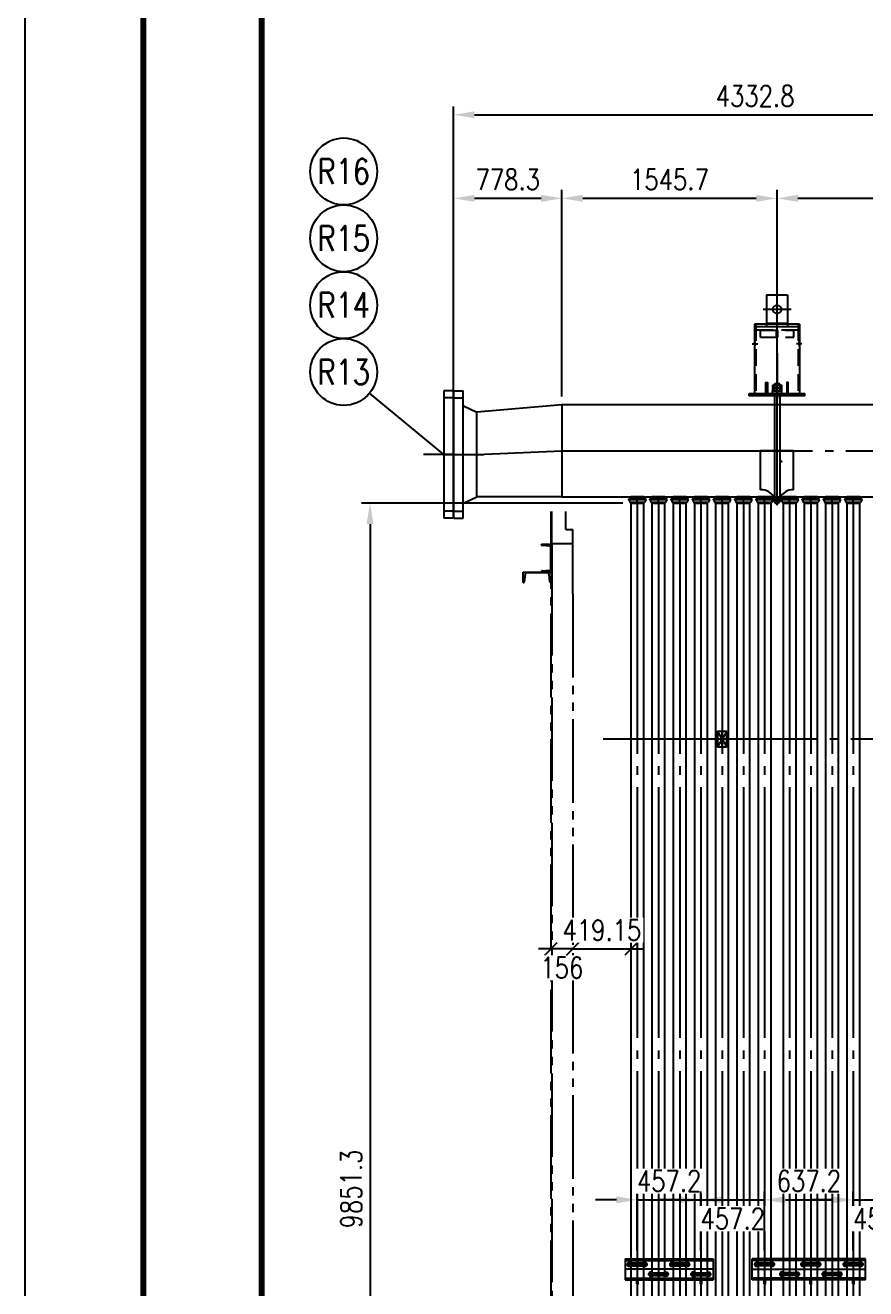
# Model space of a CAD drawing. Header units: millimetres. Extents: x 0 to 91981, y -132907 to 77676.
# Drawn here: x 1591 to 7629, y 53477 to 62549 of the extents above; entities that cross this region are included whole.
import ezdxf
from ezdxf.enums import TextEntityAlignment as Align

# ---------------------------------------------------------------- set-up
doc = ezdxf.new("R2010")
doc.units = ezdxf.units.MM
doc.header["$LTSCALE"] = 60
for name, pattern in [('CENTER', [7, 4, -1, 1, -1]), ('JNK-CENTER', [34, 30, -1.5, 1, -1.5]), ('JNK-HIDDEN', [3, 2, -1]), ('JNK-PHANTOM', [15, 10, -1, 1, -1, 1, -1]), ('PHA', [30, 20, -2, 2, -2, 2, -2])]:
    doc.linetypes.add(name, pattern=pattern)
for name, color, linetype in [('CEN-R', 1, 'JNK-CENTER'), ('CENTER-R', 1, 'CENTER'), ('CON-G', 3, 'Continuous'), ('CON-W', 7, 'Continuous'), ('CON-Y', 2, 'Continuous'), ('Dim-W', 7, 'Continuous'), ('HID-Y', 2, 'JNK-HIDDEN'), ('MIS-B', 5, 'Continuous'), ('PAN-W', 6, 'PHA'), ('PHA-M', 6, 'JNK-PHANTOM')]:
    doc.layers.add(name, color=color, linetype=linetype)
doc.layers.add('CONT-G', color=3, linetype='Continuous', lineweight=25)
doc.styles.add('SIMPLEX', font='simplex.shx', dxfattribs={"width": 0.8})
doc.dimstyles.new('DIM60', dxfattribs={"dimscale": 60, "dimtxt": 2.5, "dimasz": 2.5, "dimexe": 1, "dimexo": 1, "dimgap": 1, "dimtad": 1, "dimdsep": 46, "dimtxsty": 'SIMPLEX', "dimcen": 0, "dimclrd": 256, "dimclre": 256, "dimclrt": 2, "dimadec": 1, "dimazin": 2, "dimtfac": 1, "dimtix": 1, "dimtmove": 2, "dimatfit": 2, "dimfxl": 1, "dimarcsym": 1})

# ---------------------------------------------------------------- blocks, each defined once
blk = doc.blocks.new('24-300F')
at = {"layer": 'CEN-R'}
for p, q in [((0, 228), (0, -47.6)), ((-406.4, 171.3), (-406.4, 95.3)), ((406.4, 171.3), (406.4, 95.3))]:
    blk.add_line(p, q, dxfattribs=at)
at = {"layer": 'CON-G'}
for p, q in [((-457.5, 166.7), (-457.5, 98.3)), ((-457.5, 166.7), (457.5, 166.7)), ((-457.5, 98.3), (457.5, 98.3)), ((-349.6, 95.7), (-304.7, 0)), ((-346.1, 168.3), (-346.1, 166.7)), ((-346.1, 168.3), (346.1, 168.3)), ((349.6, 95.7), (304.7, 0)), ((346.1, 168.3), (346.1, 166.7)), ((457.5, 166.7), (457.5, 98.3)), ((-304.7, 0), (304.7, 0))]:
    blk.add_line(p, q, dxfattribs=at)
for centre, start, end in [((-353.7, 93.8), 25.24462, 90), ((353.7, 93.8), 90, 154.75538)]:
    blk.add_arc(centre, 4.5, start, end, dxfattribs=at)
blk = doc.blocks.new('24-300F-BL')
at = {"layer": 'CEN-R'}
for p, q in [((-406.4, 171.3), (-406.4, 95.3)), ((0, 168.3), (0, -47.6)), ((406.4, 171.3), (406.4, 95.3))]:
    blk.add_line(p, q, dxfattribs=at)
at = {"layer": 'CON-G'}
for p, q in [((-457.5, 166.7), (-457.5, 98.3)), ((-457.5, 166.7), (457.5, 166.7)), ((-457.5, 98.3), (457.5, 98.3)), ((-346.1, 168.3), (-346.1, 166.7)), ((-346.1, 168.3), (346.1, 168.3)), ((346.1, 168.3), (346.1, 166.7)), ((457.5, 166.7), (457.5, 98.3))]:
    blk.add_line(p, q, dxfattribs=at)
blk = doc.blocks.new('WELDOLET-3')
at = {"layer": 'CEN-R'}
blk.add_line((0, 0), (0, -44.5), dxfattribs=at)
at = {"layer": 'CONT-G'}
for p, q in [((-44.5, 0), (-51, -5)), ((-44.5, 0), (44.4, 0)), ((44.4, 0), (51, -5)), ((-61.1, -22.5), (-51, -5)), ((-61.1, -22.5), (-61.1, -27.5)), ((-61.1, -22.5), (61.1, -22.5)), ((-61.1, -27.5), (-46.8, -44.5)), ((-61.1, -27.5), (61.1, -27.5)), ((-51, -5), (51, -5)), ((-46.8, -44.5), (46.9, -44.5)), ((61.1, -27.5), (46.9, -44.5)), ((61.1, -22.5), (51, -5)), ((61.1, -22.5), (61.1, -27.5))]:
    blk.add_line(p, q, dxfattribs=at)
blk = doc.blocks.new('*D1002')
at = {"layer": 'DEFPOINTS', "color": 0, "transparency": 16777216}
for p in [(9000.7, 61306.7), (6991.9, 60706.7), (9000.7, 59822.9)]:
    blk.add_point(p, dxfattribs=at)
at = {"layer": 'Dim-W', "linetype": 'ByBlock', "lineweight": -2, "transparency": 16777216}
for p, q in [((6991.9, 60766.7), (6991.9, 61366.7)), ((9000.7, 59882.9), (9000.7, 61366.7)), ((7141.9, 61306.7), (8850.7, 61306.7))]:
    blk.add_line(p, q, dxfattribs=at)
at = {"layer": 'Dim-W', "transparency": 16777216}
for points in [[(7141.9, 61331.7), (7141.9, 61281.7), (6991.9, 61306.7)], [(8850.7, 61331.7), (8850.7, 61281.7), (9000.7, 61306.7)]]:
    blk.add_solid(points, dxfattribs=at)
at = {"layer": 'Dim-W', "color": 2, "transparency": 16777216, "insert": (7996.3, 61441.7), "char_height": 150, "attachment_point": 5, "style": 'SIMPLEX'}
blk.add_mtext('2008.8', dxfattribs=at)
blk = doc.blocks.new('*D1005')
at = {"layer": 'DEFPOINTS', "color": 0, "transparency": 16777216}
for p in [(6991.9, 61306.7), (6991.9, 60706.7), (5446.2, 59822.9)]:
    blk.add_point(p, dxfattribs=at)
at = {"layer": 'Dim-W', "linetype": 'ByBlock', "lineweight": -2, "transparency": 16777216}
for p, q in [((5446.2, 59882.9), (5446.2, 61366.7)), ((6991.9, 60766.7), (6991.9, 61366.7)), ((5596.2, 61306.7), (6841.9, 61306.7))]:
    blk.add_line(p, q, dxfattribs=at)
at = {"layer": 'Dim-W', "transparency": 16777216}
for points in [[(5596.2, 61331.7), (5596.2, 61281.7), (5446.2, 61306.7)], [(6841.9, 61331.7), (6841.9, 61281.7), (6991.9, 61306.7)]]:
    blk.add_solid(points, dxfattribs=at)
at = {"layer": 'Dim-W', "color": 2, "transparency": 16777216, "insert": (6219.1, 61441.7), "char_height": 150, "attachment_point": 5, "style": 'SIMPLEX'}
blk.add_mtext('1545.7', dxfattribs=at)
blk = doc.blocks.new('*D1006')
at = {"layer": 'DEFPOINTS', "color": 0, "transparency": 16777216}
for p in [(5446.2, 61306.7), (4667.9, 59813.3), (5446.2, 59822.9)]:
    blk.add_point(p, dxfattribs=at)
at = {"layer": 'Dim-W', "linetype": 'ByBlock', "lineweight": -2, "transparency": 16777216}
for p, q in [((4667.9, 59873.3), (4667.9, 61366.7)), ((5446.2, 59882.9), (5446.2, 61366.7)), ((4817.9, 61306.7), (5296.2, 61306.7))]:
    blk.add_line(p, q, dxfattribs=at)
at = {"layer": 'Dim-W', "transparency": 16777216}
for points in [[(4817.9, 61331.7), (4817.9, 61281.7), (4667.9, 61306.7)], [(5296.2, 61331.7), (5296.2, 61281.7), (5446.2, 61306.7)]]:
    blk.add_solid(points, dxfattribs=at)
at = {"layer": 'Dim-W', "color": 2, "transparency": 16777216, "insert": (5057.1, 61441.7), "char_height": 150, "attachment_point": 5, "style": 'SIMPLEX'}
blk.add_mtext('778.3', dxfattribs=at)
blk = doc.blocks.new('*D1010')
at = {"layer": 'DEFPOINTS', "color": 0, "transparency": 16777216}
for p in [(9000.7, 61906.7), (4667.9, 59813.3), (9000.7, 59822.9)]:
    blk.add_point(p, dxfattribs=at)
at = {"layer": 'Dim-W', "linetype": 'ByBlock', "lineweight": -2, "transparency": 16777216}
for p, q in [((4667.9, 59873.3), (4667.9, 61966.7)), ((4817.9, 61906.7), (8850.7, 61906.7)), ((9000.7, 59882.9), (9000.7, 61966.7))]:
    blk.add_line(p, q, dxfattribs=at)
at = {"layer": 'Dim-W', "transparency": 16777216}
for points in [[(4817.9, 61931.7), (4817.9, 61881.7), (4667.9, 61906.7)], [(8850.7, 61931.7), (8850.7, 61881.7), (9000.7, 61906.7)]]:
    blk.add_solid(points, dxfattribs=at)
at = {"layer": 'Dim-W', "color": 2, "transparency": 16777216, "insert": (6834.3, 62041.7), "char_height": 150, "attachment_point": 5, "style": 'SIMPLEX'}
blk.add_mtext('4332.8', dxfattribs=at)
blk = doc.blocks.new('_Oblique')
at = {"color": 0, "linetype": 'ByBlock', "lineweight": -2}
blk.add_line((-0.5, -0.5), (0.5, 0.5), dxfattribs=at)
blk = doc.blocks.new('*D1013')
at = {"layer": 'Dim-W', "linetype": 'ByBlock', "lineweight": -2, "transparency": 16777216}
for p, q in [((5367.9, 55916.7), (5277.9, 55916.7)), ((5523.9, 55916.7), (5367.9, 55916.7)), ((5523.9, 55916.7), (5613.9, 55916.7))]:
    blk.add_line(p, q, dxfattribs=at)
at = {"layer": 'Dim-W', "lineweight": -2, "transparency": 16777216, "xscale": 90, "yscale": 90, "zscale": 90}
blk.add_blockref('_Oblique', (5367.9, 55916.7), dxfattribs=at)
at = {"layer": 'Dim-W', "lineweight": -2, "transparency": 16777216, "xscale": 90, "yscale": 90, "zscale": 90, "rotation": 180}
blk.add_blockref('_Oblique', (5523.9, 55916.7), dxfattribs=at)
at = {"layer": 'Dim-W', "color": 2, "transparency": 16777216, "insert": (5445.9, 55781.7), "char_height": 150, "attachment_point": 5, "style": 'SIMPLEX', "bg_fill": 3, "box_fill_scale": 1.1, "bg_fill_color": 256, "bg_fill_true_color": 13158600, "bg_fill_transparency": 0}
blk.add_mtext('156', dxfattribs=at)
at = {"layer": 'DEFPOINTS', "color": 0, "transparency": 16777216}
for p in [(5367.9, 55916.7), (5367.9, 55916.7), (5523.9, 55916.7)]:
    blk.add_point(p, dxfattribs=at)
blk = doc.blocks.new('*D1015')
at = {"layer": 'DEFPOINTS', "color": 0, "transparency": 16777216}
for p in [(5943.1, 59118), (4067.9, 49266.7), (5943.1, 49266.7)]:
    blk.add_point(p, dxfattribs=at)
at = {"layer": 'Dim-W', "linetype": 'ByBlock', "lineweight": -2, "transparency": 16777216}
for p, q in [((5883.1, 59118), (4007.9, 59118)), ((4067.9, 58968), (4067.9, 49416.7)), ((5883.1, 49266.7), (4007.9, 49266.7))]:
    blk.add_line(p, q, dxfattribs=at)
at = {"layer": 'Dim-W', "transparency": 16777216}
for points in [[(4042.9, 58968), (4092.9, 58968), (4067.9, 59118)], [(4042.9, 49416.7), (4092.9, 49416.7), (4067.9, 49266.7)]]:
    blk.add_solid(points, dxfattribs=at)
at = {"layer": 'Dim-W', "color": 2, "transparency": 16777216, "insert": (3932.9, 54192.3), "char_height": 150, "attachment_point": 5, "rotation": 90, "style": 'SIMPLEX'}
blk.add_mtext('9851.3', dxfattribs=at)
blk = doc.blocks.new('*D882')
at = {"layer": 'Dim-W', "linetype": 'ByBlock', "lineweight": -2, "transparency": 16777216}
for p, q in [((5523.9, 55916.7), (5433.9, 55916.7)), ((5523.9, 55916.7), (5943.1, 55916.7)), ((5943.1, 55916.7), (6033.1, 55916.7))]:
    blk.add_line(p, q, dxfattribs=at)
at = {"layer": 'Dim-W', "lineweight": -2, "transparency": 16777216, "xscale": 90, "yscale": 90, "zscale": 90}
blk.add_blockref('_Oblique', (5523.9, 55916.7), dxfattribs=at)
at = {"layer": 'Dim-W', "lineweight": -2, "transparency": 16777216, "xscale": 90, "yscale": 90, "zscale": 90, "rotation": 180}
blk.add_blockref('_Oblique', (5943.1, 55916.7), dxfattribs=at)
at = {"layer": 'Dim-W', "color": 2, "transparency": 16777216, "insert": (5733.5, 56051.7), "char_height": 150, "attachment_point": 5, "style": 'SIMPLEX', "bg_fill": 3, "box_fill_scale": 1.1, "bg_fill_color": 256, "bg_fill_true_color": 13158600, "bg_fill_transparency": 0}
blk.add_mtext('419.15', dxfattribs=at)
at = {"layer": 'DEFPOINTS', "color": 0, "transparency": 16777216}
for p in [(5523.9, 55916.7), (5943.1, 55916.7), (5943.1, 55916.7)]:
    blk.add_point(p, dxfattribs=at)
blk = doc.blocks.new('piec-tag')
at = {"layer": 'CON-Y'}
blk.add_circle((0, 0), 4, dxfattribs=at)
at = {"layer": 'CON-G', "style": 'SIMPLEX', "width": 0.8}
blk.add_attdef('P.N', text='', height=3, dxfattribs=at).set_placement((0, 0), align=Align.MIDDLE)
at = {"layer": 'CON-G', "style": 'SIMPLEX', "width": 0.8, "flags": 1}
blk.add_attdef('BOM', (4.48, -3.74), '', height=2.5, dxfattribs=at)
blk = doc.blocks.new('U-BEND NUTS')
at = {"layer": 'CENTER-R'}
blk.add_line((0, 232), (0, 0), dxfattribs=at)
at = {"layer": 'CON-W', "color": 3}
for p, q in [((75, 192), (-75, 192)), ((75, 120), (-75, 120)), ((75, 120), (-75, 120)), ((75, 48), (-75, 48)), ((57, 212), (-57, 212)), ((-57, 192), (-57, 212)), ((-57, 185), (-57, 127)), ((-57, 113), (-57, 55)), ((57, 192), (57, 212)), ((57, 185), (57, 127)), ((57, 113), (57, 55))]:
    blk.add_line(p, q, dxfattribs=at)
blk.add_lwpolyline([(105, 0), (105, 48), (-105, 48), (-105, 0)], close=True, dxfattribs=at)
for points in [[(-93, 185, -0.372659), (-57, 185, -0.117627), (57, 185, -0.372659), (93, 185), (93, 127, -0.372659), (57, 127, -0.117627), (-57, 127, -0.372659), (-93, 127)], [(-93, 113, -0.372659), (-57, 113, -0.117627), (57, 113, -0.372659), (93, 113), (93, 55, -0.372659), (57, 55, -0.117627), (-57, 55, -0.372659), (-93, 55)]]:
    blk.add_lwpolyline(points, format="xyb", close=True, dxfattribs=at)
blk = doc.blocks.new('RTS6001-2')
at = {"layer": 'CEN-R'}
for p, q in [((-88, 0), (725.2, 0)), ((76, 35), (-76.1, 35)), ((-54.5, 54.4), (-54.5, 15.6)), ((54.4, 54.4), (54.4, 15.6)), ((408.4, 35), (256.3, 35)), ((277.9, 54.4), (277.9, 15.6)), ((386.8, 54.4), (386.8, 15.6)), ((713.2, 35), (561.1, 35)), ((582.7, 54.4), (582.7, 15.6)), ((691.6, 54.4), (691.6, 15.6)), ((256, -35), (103.9, -35)), ((125.5, -15.6), (125.5, -54.4)), ((234.4, -15.6), (234.4, -54.4)), ((560.8, -35), (408.7, -35)), ((430.3, -15.6), (430.3, -54.4)), ((539.2, -15.6), (539.2, -54.4))]:
    blk.add_line(p, q, dxfattribs=at)
at = {"layer": 'CON-G'}
for points in [[(-38.5, 35), (-46.5, 48.9), (-62.5, 48.9), (-70.5, 35), (-62.5, 21.1), (-46.5, 21.1)], [(38.4, 35), (46.4, 48.9), (62.4, 48.9), (70.4, 35), (62.4, 21.1), (46.4, 21.1)], [(293.9, 35), (285.9, 48.9), (269.9, 48.9), (261.9, 35), (269.9, 21.1), (285.9, 21.1)], [(370.8, 35), (378.8, 48.9), (394.8, 48.9), (402.8, 35), (394.8, 21.1), (378.8, 21.1)], [(598.7, 35), (590.7, 48.9), (574.7, 48.9), (566.7, 35), (574.7, 21.1), (590.7, 21.1)], [(675.6, 35), (683.6, 48.9), (699.6, 48.9), (707.6, 35), (699.6, 21.1), (683.6, 21.1)], [(141.5, -35), (133.5, -21.1), (117.5, -21.1), (109.5, -35), (117.5, -48.9), (133.5, -48.9)], [(218.4, -35), (226.4, -21.1), (242.4, -21.1), (250.4, -35), (242.4, -48.9), (226.4, -48.9)], [(446.3, -35), (438.3, -21.1), (422.3, -21.1), (414.3, -35), (422.3, -48.9), (438.3, -48.9)], [(523.2, -35), (531.2, -21.1), (547.2, -21.1), (555.2, -35), (547.2, -48.9), (531.2, -48.9)]]:
    blk.add_lwpolyline(points, close=True, dxfattribs=at)
for centre, radius in [((-54.5, 35), 13.9), ((-54.5, 35), 6.4), ((54.4, 35), 13.9), ((54.4, 35), 6.4), ((277.9, 35), 13.9), ((277.9, 35), 6.4), ((386.8, 35), 13.9), ((386.8, 35), 6.4), ((582.7, 35), 13.9), ((582.7, 35), 6.4), ((691.6, 35), 13.9), ((691.6, 35), 6.4), ((125.5, -35), 13.9), ((125.5, -35), 6.4), ((234.4, -35), 13.9), ((234.4, -35), 6.4), ((430.3, -35), 13.9), ((430.3, -35), 6.4), ((539.2, -35), 13.9), ((539.2, -35), 6.4)]:
    blk.add_circle(centre, radius, dxfattribs=at)
for centre, start, end in [((-54.5, 35), 194.16511, 253.05448), ((-54.5, 35), 105.77278, 161.32934), ((-54.5, 35), 15.65904, 76.43757), ((-54.5, 35), 291.47032, 347.03976), ((54.4, 35), 103.56243, 164.34096), ((54.4, 35), 192.96024, 248.52968), ((54.4, 35), 18.67066, 74.22722), ((54.4, 35), 286.94552, 345.83489), ((277.9, 35), 194.16511, 253.05448), ((277.9, 35), 105.77278, 161.32934), ((277.9, 35), 15.65904, 76.43757), ((277.9, 35), 291.47032, 347.03976), ((386.8, 35), 103.56243, 164.34096), ((386.8, 35), 192.96024, 248.52968), ((386.8, 35), 18.67066, 74.22722), ((386.8, 35), 286.94552, 345.83489), ((582.7, 35), 194.16511, 253.05448), ((582.7, 35), 105.77278, 161.32934), ((582.7, 35), 15.65904, 76.43757), ((582.7, 35), 291.47032, 347.03976), ((691.6, 35), 103.56243, 164.34096), ((691.6, 35), 192.96024, 248.52968), ((691.6, 35), 18.67066, 74.22722), ((691.6, 35), 286.94552, 345.83489), ((125.5, -35), 194.16511, 253.05448), ((125.5, -35), 105.77278, 161.32934), ((125.5, -35), 15.65904, 76.43757), ((125.5, -35), 291.47032, 347.03976), ((234.4, -35), 103.56243, 164.34096), ((234.4, -35), 192.96024, 248.52968), ((234.4, -35), 18.67066, 74.22722), ((234.4, -35), 286.94552, 345.83489), ((430.3, -35), 194.16511, 253.05448), ((430.3, -35), 105.77278, 161.32934), ((430.3, -35), 15.65904, 76.43757), ((430.3, -35), 291.47032, 347.03976), ((539.2, -35), 103.56243, 164.34096), ((539.2, -35), 192.96024, 248.52968), ((539.2, -35), 18.67066, 74.22722), ((539.2, -35), 286.94552, 345.83489)]:
    blk.add_arc(centre, 8, start, end, dxfattribs=at)
at = {"layer": 'CON-W'}
for p, q in [((-88, -75), (-88, 75)), ((725.2, 75), (-88, 75)), ((725.2, 63), (-88, 63)), ((725.2, -75), (725.2, 75)), ((725.2, -63), (-88, -63)), ((725.2, -75), (-88, -75))]:
    blk.add_line(p, q, dxfattribs=at)
at = {"layer": 'CONT-G'}
for points in [[(-6, -105), (6, -105), (6, -75), (-6, -75)], [(326.4, -105), (338.4, -105), (338.4, -75), (326.4, -75)], [(631.2, -105), (643.2, -105), (643.2, -75), (631.2, -75)]]:
    blk.add_lwpolyline(points, close=True, dxfattribs=at)
at = {"layer": 'HID-Y'}
for p, q in [((54.4, 45), (-54.5, 45)), ((54.4, 25), (-54.5, 25)), ((386.8, 45), (277.9, 45)), ((386.8, 25), (277.9, 25)), ((691.6, 45), (582.7, 45)), ((691.6, 25), (582.7, 25)), ((234.4, -25), (125.5, -25)), ((234.4, -45), (125.5, -45)), ((539.2, -25), (430.3, -25)), ((539.2, -45), (430.3, -45))]:
    blk.add_line(p, q, dxfattribs=at)
for centre in [(-54.5, 35), (54.4, 35), (277.9, 35), (386.8, 35), (582.7, 35), (691.6, 35), (125.5, -35), (234.4, -35), (430.3, -35), (539.2, -35)]:
    blk.add_circle(centre, 10, dxfattribs=at)
blk = doc.blocks.new('RTS6002-2')
at = {"layer": 'CEN-R'}
for p, q in [((316.6, 0), (-316.6, 0)), ((-304.7, 35), (-152.5, 35)), ((-283.1, 54.4), (-283.1, 15.6)), ((-174.2, 54.4), (-174.2, 15.6)), ((0.1, 35), (152.3, 35)), ((21.7, 54.4), (21.7, 15.6)), ((130.7, 54.4), (130.7, 15.6)), ((-152.2, -35), (-0.1, -35)), ((-130.6, -15.6), (-130.6, -54.4)), ((-21.7, -15.6), (-21.7, -54.4)), ((152.6, -35), (304.7, -35)), ((174.2, -15.6), (174.2, -54.4)), ((283.1, -15.6), (283.1, -54.4))]:
    blk.add_line(p, q, dxfattribs=at)
at = {"layer": 'CON-G'}
for points in [[(-267.1, 35), (-275.1, 48.9), (-291.1, 48.9), (-299.1, 35), (-291.1, 21.1), (-275.1, 21.1)], [(-190.2, 35), (-182.2, 48.9), (-166.2, 48.9), (-158.2, 35), (-166.2, 21.1), (-182.2, 21.1)], [(37.7, 35), (29.7, 48.9), (13.7, 48.9), (5.7, 35), (13.7, 21.1), (29.7, 21.1)], [(114.7, 35), (122.7, 48.9), (138.7, 48.9), (146.7, 35), (138.7, 21.1), (122.7, 21.1)], [(-234.6, -105), (-222.6, -105), (-222.6, -75), (-234.6, -75)], [(-114.6, -35), (-122.6, -21.1), (-138.6, -21.1), (-146.6, -35), (-138.6, -48.9), (-122.6, -48.9)], [(-37.7, -35), (-29.7, -21.1), (-13.7, -21.1), (-5.7, -35), (-13.7, -48.9), (-29.7, -48.9)], [(190.2, -35), (182.2, -21.1), (166.2, -21.1), (158.2, -35), (166.2, -48.9), (182.2, -48.9)], [(222.6, -105), (234.6, -105), (234.6, -75), (222.6, -75)], [(267.1, -35), (275.1, -21.1), (291.1, -21.1), (299.1, -35), (291.1, -48.9), (275.1, -48.9)]]:
    blk.add_lwpolyline(points, close=True, dxfattribs=at)
for centre, radius in [((-283.1, 35), 13.9), ((-283.1, 35), 6.4), ((-174.2, 35), 13.9), ((-174.2, 35), 6.4), ((21.7, 35), 13.9), ((21.7, 35), 6.4), ((130.7, 35), 13.9), ((130.7, 35), 6.4), ((-130.6, -35), 13.9), ((-130.6, -35), 6.4), ((-21.7, -35), 13.9), ((-21.7, -35), 6.4), ((174.2, -35), 13.9), ((174.2, -35), 6.4), ((283.1, -35), 13.9), ((283.1, -35), 6.4)]:
    blk.add_circle(centre, radius, dxfattribs=at)
for centre, start, end in [((-283.1, 35), 194.16511, 253.05448), ((-283.1, 35), 105.77278, 161.32934), ((-283.1, 35), 15.65904, 76.43757), ((-283.1, 35), 291.47032, 347.03976), ((-174.2, 35), 103.56243, 164.34096), ((-174.2, 35), 192.96024, 248.52968), ((-174.2, 35), 18.67066, 74.22722), ((-174.2, 35), 286.94552, 345.83489), ((21.7, 35), 194.16511, 253.05448), ((21.7, 35), 105.77278, 161.32934), ((21.7, 35), 15.65904, 76.43757), ((21.7, 35), 291.47032, 347.03976), ((130.7, 35), 103.56243, 164.34096), ((130.7, 35), 192.96024, 248.52968), ((130.7, 35), 18.67066, 74.22722), ((130.7, 35), 286.94552, 345.83489), ((-130.6, -35), 194.16511, 253.05448), ((-130.6, -35), 105.77278, 161.32934), ((-130.6, -35), 15.65904, 76.43757), ((-130.6, -35), 291.47032, 347.03976), ((-21.7, -35), 103.56243, 164.34096), ((-21.7, -35), 192.96024, 248.52968), ((-21.7, -35), 18.67066, 74.22722), ((-21.7, -35), 286.94552, 345.83489), ((174.2, -35), 194.16511, 253.05448), ((174.2, -35), 105.77278, 161.32934), ((174.2, -35), 15.65904, 76.43757), ((174.2, -35), 291.47032, 347.03976), ((283.1, -35), 103.56243, 164.34096), ((283.1, -35), 192.96024, 248.52968), ((283.1, -35), 18.67066, 74.22722), ((283.1, -35), 286.94552, 345.83489)]:
    blk.add_arc(centre, 8, start, end, dxfattribs=at)
at = {"layer": 'CON-W'}
for p, q in [((-316.6, 75), (-316.6, -75)), ((-316.6, 75), (316.6, 75)), ((-316.6, 63), (316.6, 63)), ((316.6, 75), (316.6, -75)), ((-316.6, -63), (316.6, -63)), ((-316.6, -75), (316.6, -75))]:
    blk.add_line(p, q, dxfattribs=at)
at = {"layer": 'HID-Y'}
for p, q in [((-283.1, 45), (-174.2, 45)), ((-283.1, 25), (-174.2, 25)), ((21.7, 45), (130.7, 45)), ((21.7, 25), (130.7, 25)), ((-130.6, -25), (-21.7, -25)), ((-130.6, -45), (-21.7, -45)), ((174.2, -25), (283.1, -25)), ((174.2, -45), (283.1, -45))]:
    blk.add_line(p, q, dxfattribs=at)
for centre in [(-283.1, 35), (-174.2, 35), (21.7, 35), (130.7, 35), (-130.6, -35), (-21.7, -35), (174.2, -35), (283.1, -35)]:
    blk.add_circle(centre, 10, dxfattribs=at)
blk = doc.blocks.new('*D955')
at = {"linetype": 'ByBlock', "lineweight": -2, "transparency": 16777216}
for p, q in [((5987.5, 53751.7), (5987.5, 54174.8)), ((6444.7, 53751.7), (6444.7, 54174.8)), ((5837.5, 54114.8), (5687.5, 54114.8)), ((5987.5, 54114.8), (6444.7, 54114.8)), ((6594.7, 54114.8), (6744.7, 54114.8))]:
    blk.add_line(p, q, dxfattribs=at)
at = {"transparency": 16777216}
for points in [[(5837.5, 54139.8), (5837.5, 54089.8), (5987.5, 54114.8)], [(6594.7, 54139.8), (6594.7, 54089.8), (6444.7, 54114.8)]]:
    blk.add_solid(points, dxfattribs=at)
at = {"layer": 'DEFPOINTS', "color": 0, "transparency": 16777216}
for p in [(5987.5, 53691.7), (6444.7, 53691.7)]:
    blk.add_point(p, dxfattribs=at)
at = {"color": 2, "transparency": 16777216, "insert": (6216.1, 54249.8), "char_height": 150, "attachment_point": 5, "style": 'SIMPLEX', "bg_fill": 3, "box_fill_scale": 1.1, "bg_fill_color": 256, "bg_fill_true_color": 13158600, "bg_fill_transparency": 0}
blk.add_mtext('457.2', dxfattribs=at)
at = {"layer": 'DEFPOINTS', "color": 0, "transparency": 16777216}
blk.add_point((6444.7, 54114.8), dxfattribs=at)
blk = doc.blocks.new('*D956')
at = {"linetype": 'ByBlock', "lineweight": -2, "transparency": 16777216}
for p, q in [((6444.7, 53751.7), (6444.7, 54174.8)), ((6901.9, 53751.7), (6901.9, 54174.8)), ((6294.7, 54114.8), (6144.7, 54114.8)), ((6444.7, 54114.8), (6901.9, 54114.8)), ((7051.9, 54114.8), (7201.9, 54114.8))]:
    blk.add_line(p, q, dxfattribs=at)
at = {"transparency": 16777216}
for points in [[(6294.7, 54139.8), (6294.7, 54089.8), (6444.7, 54114.8)], [(7051.9, 54139.8), (7051.9, 54089.8), (6901.9, 54114.8)]]:
    blk.add_solid(points, dxfattribs=at)
at = {"layer": 'DEFPOINTS', "color": 0, "transparency": 16777216}
for p in [(6444.7, 53691.7), (6901.9, 53691.7)]:
    blk.add_point(p, dxfattribs=at)
at = {"color": 2, "transparency": 16777216, "insert": (6673.3, 53979.8), "char_height": 150, "attachment_point": 5, "style": 'SIMPLEX', "bg_fill": 3, "box_fill_scale": 1.1, "bg_fill_color": 256, "bg_fill_true_color": 13158600, "bg_fill_transparency": 0}
blk.add_mtext('457.2', dxfattribs=at)
at = {"layer": 'DEFPOINTS', "color": 0, "transparency": 16777216}
blk.add_point((6901.9, 54114.8), dxfattribs=at)
blk = doc.blocks.new('*D957')
at = {"linetype": 'ByBlock', "lineweight": -2, "transparency": 16777216}
for p, q in [((6901.9, 53751.7), (6901.9, 54174.8)), ((7539.1, 53751.7), (7539.1, 54174.8)), ((7051.9, 54114.8), (7389.1, 54114.8))]:
    blk.add_line(p, q, dxfattribs=at)
at = {"transparency": 16777216}
for points in [[(7051.9, 54139.8), (7051.9, 54089.8), (6901.9, 54114.8)], [(7389.1, 54139.8), (7389.1, 54089.8), (7539.1, 54114.8)]]:
    blk.add_solid(points, dxfattribs=at)
at = {"layer": 'DEFPOINTS', "color": 0, "transparency": 16777216}
for p in [(7539.1, 54114.8), (6901.9, 53691.7), (7539.1, 53691.7)]:
    blk.add_point(p, dxfattribs=at)
at = {"color": 2, "transparency": 16777216, "insert": (7220.5, 54249.8), "char_height": 150, "attachment_point": 5, "style": 'SIMPLEX', "bg_fill": 3, "box_fill_scale": 1.1, "bg_fill_color": 256, "bg_fill_true_color": 13158600, "bg_fill_transparency": 0}
blk.add_mtext('637.2', dxfattribs=at)
blk = doc.blocks.new('*D958')
at = {"linetype": 'ByBlock', "lineweight": -2, "transparency": 16777216}
for p, q in [((7539.1, 53751.7), (7539.1, 54174.8)), ((7996.3, 53751.7), (7996.3, 54174.8)), ((7389.1, 54114.8), (7239.1, 54114.8)), ((7539.1, 54114.8), (7996.3, 54114.8)), ((8146.3, 54114.8), (8296.3, 54114.8))]:
    blk.add_line(p, q, dxfattribs=at)
at = {"transparency": 16777216}
for points in [[(7389.1, 54139.8), (7389.1, 54089.8), (7539.1, 54114.8)], [(8146.3, 54139.8), (8146.3, 54089.8), (7996.3, 54114.8)]]:
    blk.add_solid(points, dxfattribs=at)
at = {"layer": 'DEFPOINTS', "color": 0, "transparency": 16777216}
for p in [(7539.1, 53691.7), (7996.3, 53691.7)]:
    blk.add_point(p, dxfattribs=at)
at = {"color": 2, "transparency": 16777216, "insert": (7767.7, 53979.8), "char_height": 150, "attachment_point": 5, "style": 'SIMPLEX', "bg_fill": 3, "box_fill_scale": 1.1, "bg_fill_color": 256, "bg_fill_true_color": 13158600, "bg_fill_transparency": 0}
blk.add_mtext('457.2', dxfattribs=at)
at = {"layer": 'DEFPOINTS', "color": 0, "transparency": 16777216}
blk.add_point((7996.3, 54114.8), dxfattribs=at)
blk = doc.blocks.new('TITLE')
at = {"color": 7}
blk.add_line((0, 0), (0, 594.85), dxfattribs=at)
at = {"color": 7, "const_width": 0.707}
for points in [[(28.29, 17.68), (28.29, 577.52)], [(14.15, 577.17), (14.15, 17.68)]]:
    blk.add_lwpolyline(points, dxfattribs=at)

msp = doc.modelspace()

# ---------------------------------------------------------------- linework, layer by layer
at = {"layer": 'CEN-R'}
for p, q in [((6991.94308, 59104.37602), (6991.94307, 60721.37479)), ((7091.94307, 60509.22512), (6891.94307, 60509.22512)), ((6813.81351, 60262.70852, 684.91181), (6853.23705, 60262.70852, 684.91181)), ((7170.07264, 60262.70852, 684.91181), (7130.6491, 60262.70852, 684.91181)), ((6991.94308, 60193.68692), (6991.94308, 59865.01649)), ((4836.24309, 59467.15157), (5446.24309, 59492.65157)), ((5446.24309, 59492.65158), (17800.14221, 59492.65157)), ((7026.94308, 59416.93952), (7016.94308, 59416.93952)), ((5987.54309, 59118.00157), (5987.54309, 49266.65157)), ((6139.94309, 59118.00157), (6139.94309, 49266.65157)), ((6292.34309, 59118.00157), (6292.34309, 49266.65157)), ((6444.74309, 59118.00157), (6444.74309, 49266.65157)), ((6597.14309, 59118.00157), (6597.14309, 49266.65157)), ((6749.54309, 59118.00157), (6749.54309, 49266.65157)), ((6901.94309, 59118.00157), (6901.94309, 49266.65157)), ((7021.49863, 59133.93157), (6962.38752, 59133.93157)), ((7081.94309, 59118.00157), (7081.94309, 49266.65157)), ((7234.34309, 59118.00157), (7234.34309, 49266.65157)), ((7386.74309, 59118.00157), (7386.74309, 49266.65157)), ((7539.14309, 59118.00157), (7539.14309, 49266.65157)), ((6597.14106, 57370.90157), (6597.14106, 57474.40157)), ((27680.82775, 57422.65157), (5743.09309, 57422.65157))]:
    msp.add_line(p, q, dxfattribs=at)
at = {"layer": 'CEN-R', "ltscale": 60}
for p, q in [((6991.94308, 59132.33157), (6991.94308, 60706.67045)), ((7021.94308, 59421.93952), (7021.94308, 59411.93952))]:
    msp.add_line(p, q, dxfattribs=at)
at = {"layer": 'CON-G'}
for p, q in [((6791.94308, 59904.22512), (7191.94308, 59904.22512)), ((6791.94308, 59888.22512), (6791.94308, 59904.22512)), ((7191.94308, 59888.22512), (6791.94308, 59888.22512)), ((7191.94308, 59888.22512), (7191.94308, 59904.22512)), ((4836.24309, 59165.98256), (4836.24309, 59771.85157))]:
    msp.add_line(p, q, dxfattribs=at)
for points in [[(6911.94308, 59904.3875), (6911.94308, 59984.3875), (6921.94308, 59984.3875), (6921.94308, 59904.3875)], [(7071.94308, 59904.22512), (7071.94308, 59984.22512), (7061.94308, 59984.22512), (7061.94308, 59904.22512)]]:
    msp.add_lwpolyline(points, dxfattribs=at)
at = {"layer": 'CON-W', "ltscale": 60}
msp.add_line((4597.94309, 59467.15157), (4064.16755, 59907.26083), dxfattribs=at)
at = {"layer": 'CON-W'}
for p, q in [((6630.57166, 57478.36586), (6563.71452, 57366.93729)), ((6563.71452, 57478.36586), (6630.57166, 57366.93729))]:
    msp.add_line(p, q, dxfattribs=at)
msp.add_lwpolyline([(6630.57166, 57478.36586), (6563.71452, 57478.36586), (6563.71452, 57366.93729), (6630.57166, 57366.93729)], close=True, dxfattribs=at)
at = {"layer": 'CON-W', "color": 3}
msp.add_circle((6991.94308, 59133.93157), 19, dxfattribs=at)
at = {"layer": 'CONT-G'}
for p, q in [((6829.99307, 60404.22512), (6829.99308, 59904.22512)), ((7153.89308, 60404.22512), (6829.99308, 60404.22512)), ((7153.89307, 60404.22512), (7153.89308, 59904.22512)), ((6972.94308, 59888.22512), (6972.94308, 59133.93494)), ((7010.94308, 59888.22512), (7010.94308, 59133.93157)), ((5446.24309, 59822.85157), (4836.24309, 59771.85157)), ((5446.24309, 59822.85157), (5446.24309, 59162.45157)), ((6872.94308, 59213.07252), (6872.94308, 59492.65157)), ((7110.94308, 59492.65157), (6872.94308, 59492.65157)), ((7110.94308, 59213.07252), (7110.94308, 59492.65157)), ((5446.24309, 59162.45157), (4836.24309, 59162.45157)), ((6972.94308, 59152.93157), (6971.94308, 59152.93157)), ((7010.94308, 59152.93157), (7011.94308, 59152.93157))]:
    msp.add_line(p, q, dxfattribs=at)
for points in [[(9000.74309, 59162.45157), (9000.74309, 59822.85157), (5446.24309, 59822.85157), (5446.24309, 59162.45157)], [(6031.99309, 59118.00157), (6031.99309, 49266.65157), (5943.09309, 49266.65157), (5943.09309, 59118.00157)], [(6184.39309, 59118.00157), (6184.39309, 49266.65157), (6095.49309, 49266.65157), (6095.49309, 59118.00157)], [(6336.79309, 59118.00157), (6336.79309, 49266.65157), (6247.89309, 49266.65157), (6247.89309, 59118.00157)], [(6489.19309, 59118.00157), (6489.19309, 49266.65157), (6400.29309, 49266.65157), (6400.29309, 59118.00157)], [(6641.59309, 59118.00157), (6641.59309, 49266.65157), (6552.69309, 49266.65157), (6552.69309, 59118.00157)], [(6793.99309, 59118.00157), (6793.99309, 49266.65157), (6705.09309, 49266.65157), (6705.09309, 59118.00157)], [(6946.39309, 59118.00157), (6946.39309, 49266.65157), (6857.49309, 49266.65157), (6857.49309, 59118.00157)], [(7126.39309, 59118.00157), (7126.39309, 49266.65157), (7037.49309, 49266.65157), (7037.49309, 59118.00157)], [(7278.79309, 59118.00157), (7278.79309, 49266.65157), (7189.89309, 49266.65157), (7189.89309, 59118.00157)], [(7431.19309, 59118.00157), (7431.19309, 49266.65157), (7342.29309, 49266.65157), (7342.29309, 59118.00157)], [(7583.59309, 59118.00157), (7583.59309, 49266.65157), (7494.69309, 49266.65157), (7494.69309, 59118.00157)]]:
    msp.add_lwpolyline(points, close=True, dxfattribs=at)
msp.add_circle((7021.94308, 59416.93952), 3, dxfattribs=at)
for centre, start, end in [((6880.11858, 59113.33029), 23.329154968, 94.114795581), ((7103.76758, 59113.33029), 85.885204439, 156.67084505)]:
    msp.add_arc(centre, 100, start, end, dxfattribs=at)
at = {"layer": 'Dim-W'}
msp.add_line((6991.94308, 60706.67045), (6991.94308, 61306.67045), dxfattribs=at)
at = {"layer": 'HID-Y', "color": 2}
for p, q in [((6840.30307, 60404.22512), (6840.30308, 59904.22512)), ((7143.58307, 60384.22512), (6840.30307, 60384.22512)), ((7143.58307, 60360.22512), (6840.30307, 60360.22512)), ((6871.94308, 60360.22512), (7111.94308, 60360.22512)), ((6871.94308, 60310.22512), (6871.94308, 60360.22512)), ((6986.94308, 60310.22512), (6986.94308, 60360.22512)), ((6996.94308, 60310.22512), (6996.94308, 60360.22512)), ((7111.94308, 60310.22512), (7111.94308, 60360.22512)), ((7143.58307, 60404.22512), (7143.58308, 59904.22512)), ((6871.94308, 60310.22512), (7111.94308, 60310.22512))]:
    msp.add_line(p, q, dxfattribs=at)
at = {"layer": 'HID-Y'}
for p, q in [((6829.99307, 60270.70852, 684.91181), (6840.31407, 60270.70852, 684.91181)), ((6829.99307, 60254.70852, 684.91181), (6840.31407, 60254.70852, 684.91181)), ((7153.89307, 60270.70852, 684.91181), (7143.57207, 60270.70852, 684.91181)), ((7153.89307, 60254.70852, 684.91181), (7143.57207, 60254.70852, 684.91181)), ((7010.94308, 59152.93157), (6972.94308, 59152.93157))]:
    msp.add_line(p, q, dxfattribs=at)
at = {"layer": 'MIS-B'}
for p, q in [((6829.99307, 60254.70852), (6829.99307, 60270.70852)), ((7153.89307, 60254.70852), (7153.89307, 60270.70852))]:
    msp.add_line(p, q, dxfattribs=at)
at = {"layer": 'PAN-W'}
for p, q in [((6916.94307, 60614.22512), (7066.94307, 60614.22512)), ((6916.94307, 60614.22512), (6916.94307, 60384.22512)), ((7066.94307, 60614.22513), (7066.94307, 60384.22512)), ((7066.94307, 60408.22512), (6916.94307, 60408.22512)), ((7066.94307, 60384.22512), (6916.94307, 60384.22512))]:
    msp.add_line(p, q, dxfattribs=at)
msp.add_circle((6991.94307, 60509.22512), 30, dxfattribs=at)
at = {"layer": 'PHA-M'}
for p, q in [((5367.94309, 58822.67803), (5367.94309, 59058.37803)), ((5373.94309, 58822.67803), (5373.94309, 59058.37803)), ((5473.94309, 58928.67803), (5473.94309, 59058.37803)), ((5473.94309, 58928.67803), (5523.94309, 58928.67803)), ((5523.94309, 58466.67803), (5523.94309, 58928.67803)), ((5373.94309, 58828.67803), (5523.94309, 58828.67803)), ((5367.94309, 46022.65157), (5367.94309, 58622.67803)), ((5373.94309, 58622.67803), (5373.94309, 46022.65157)), ((5523.94309, 58466.67803), (5523.94309, 53366.67803))]:
    msp.add_line(p, q, dxfattribs=at)
for points in [[(5298.94309, 58822.67803), (5373.94309, 58822.67803), (5373.94309, 58622.67803), (5298.94309, 58622.67803), (5298.94309, 58625.50496, -0.383864035), (5303.86818, 58630.97483), (5357.9929, 58636.66357, 0.383864035), (5367.84309, 58647.60331), (5367.84309, 58797.75274, 0.383864035), (5357.9929, 58808.69248), (5303.86818, 58814.38122, -0.383864035), (5298.94309, 58819.85109), (5298.94309, 58822.67803)], [(5167.94309, 58547.65157), (5167.94309, 58622.65157), (5367.94309, 58622.65157), (5367.94309, 58547.65157), (5365.11615, 58547.65157, -0.383864035), (5359.64628, 58552.57667), (5353.95754, 58606.70139, 0.383864035), (5343.0178, 58616.55157), (5192.86837, 58616.55157, 0.383864035), (5181.92863, 58606.70139), (5176.23989, 58552.57667, -0.383864035), (5170.77002, 58547.65157), (5167.94309, 58547.65157)]]:
    msp.add_lwpolyline(points, format="xyb", dxfattribs=at)

# ---------------------------------------------------------------- block references
at = {"xscale": 0.3333333333333333, "yscale": 0.3333333333333333, "zscale": 0.3333333333333333}
msp.add_blockref('U-BEND NUTS', (6991.94308, 59904.22512), dxfattribs=at)
for name, p in [('RTS6002-2', (6216.13611, 53616.65157)), ('RTS6001-2', (6901.94309, 53616.65157))]:
    msp.add_blockref(name, p)
at = {"layer": 'Dim-W', "xscale": 60, "yscale": 60, "zscale": 60}
for p, values in [((3878.99445, 61499.93998), {'P.N': 'R16'}), ((3878.99445, 61019.93998), {'P.N': 'R15'}), ((3878.99445, 60539.93998), {'P.N': 'R14'}), ((3878.99445, 60059.93998), {'P.N': 'R13'})]:
    msp.add_blockref('piec-tag', p, dxfattribs=at).add_auto_attribs(values)
at = {"layer": 'Dim-W'}
for name, p, rotation in [('24-300F-BL', (4499.64309, 59467.15157), 270), ('24-300F', (4836.24309, 59467.15157), 90.00000000000001), ('WELDOLET-3', (5987.54309, 59118.00157), 180), ('WELDOLET-3', (6139.94309, 59118.00157), 180), ('WELDOLET-3', (6292.34309, 59118.00157), 180), ('WELDOLET-3', (6444.74309, 59118.00157), 180), ('WELDOLET-3', (6597.14309, 59118.00157), 180), ('WELDOLET-3', (6749.54309, 59118.00157), 180), ('WELDOLET-3', (6901.94309, 59118.00157), 180), ('WELDOLET-3', (7081.94309, 59118.00157), 180), ('WELDOLET-3', (7234.34309, 59118.00157), 180), ('WELDOLET-3', (7386.74309, 59118.00157), 180), ('WELDOLET-3', (7539.14309, 59118.00157), 180)]:
    msp.add_blockref(name, p, dxfattribs=dict(at, rotation=rotation))

# ---------------------------------------------------------------- dimensions: what is measured, and where the dimension line sits
dim = msp.add_linear_dim(base=(9000.74309, 61906.67045), p1=(4667.94309, 59813.25157), p2=(9000.74309, 59822.85157), dimstyle='DIM60', override={"dimtmove": 0}, dxfattribs=at)
dim.commit()
dim.dimension.update_dxf_attribs({"geometry": '*D1010', "text_midpoint": (6834.34309, 61906.67045), "dimtype": 160})
for base, p1, p2, picture, middle in [((5446.24309, 61306.67045), (4667.94309, 59813.25157), (5446.24309, 59822.85157), '*D1006', (5057.09309, 61441.67045)), ((6991.94308, 61306.67045), (5446.24309, 59822.85157), (6991.94308, 60706.67045), '*D1005', (6219.09308, 61441.67045))]:
    dim = msp.add_linear_dim(base=base, p1=p1, p2=p2, dimstyle='DIM60', dxfattribs=at)
    dim.commit()
    dim.dimension.update_dxf_attribs({"geometry": picture, "text_midpoint": middle})
dim = msp.add_linear_dim(base=(9000.74309, 61306.67045), p1=(6991.94308, 60706.67045), p2=(9000.74309, 59822.85157), dimstyle='DIM60', override={"dimdec": 1}, dxfattribs=at)
dim.commit()
dim.dimension.update_dxf_attribs({"geometry": '*D1002', "text_midpoint": (7996.34308, 61441.67045)})

# ---------------------------------------------------------------- next in the draw order: dimensions: what is measured, and where the dimension line sits
dim = msp.add_linear_dim(base=(5367.94309, 55916.67803), p1=(5523.94309, 55916.67803), p2=(5367.94309, 55916.67803), dimstyle='DIM60', override={"dimasz": 1.5, "dimtad": 4, "dimblk1": 'Oblique', "dimblk2": 'Oblique', "dimsah": 1, "dimtfill": 1}, dxfattribs=at)
dim.commit()
dim.dimension.update_dxf_attribs({"geometry": '*D1013', "text_midpoint": (5445.94309, 55781.67803)})

# ---------------------------------------------------------------- next in the draw order: dimensions: what is measured, and where the dimension line sits
dim = msp.add_linear_dim(base=(4067.9430868568, 49266.6515748738), p1=(5943.0930868573, 59118.0015748737), p2=(5943.0930868573, 49266.6515748738), angle=90, dimstyle='DIM60', override={"dimdec": 1}, dxfattribs=at)
dim.commit()
dim.dimension.update_dxf_attribs({"geometry": '*D1015', "text_midpoint": (3932.9430868568, 54192.3265748738)})

# ---------------------------------------------------------------- next in the draw order: dimensions: what is measured, and where the dimension line sits
dim = msp.add_linear_dim(base=(6444.74309, 54114.76324), p1=(5987.54309, 53691.65157), p2=(6444.74309, 53691.65157), dimstyle='DIM60', override={"dimtfill": 1})
dim.commit()
dim.dimension.update_dxf_attribs({"geometry": '*D955', "text_midpoint": (6216.14309, 54249.76324)})
dim = msp.add_linear_dim(base=(5943.09309, 55916.67803), p1=(5523.94309, 55916.67803), p2=(5943.09309, 55916.67803), dimstyle='DIM60', override={"dimasz": 1.5, "dimblk1": 'Oblique', "dimblk2": 'Oblique', "dimsah": 1, "dimtfill": 1}, dxfattribs=at)
dim.commit()
dim.dimension.update_dxf_attribs({"geometry": '*D882', "text_midpoint": (5733.51809, 56051.67803)})

# ---------------------------------------------------------------- next in the draw order: dimensions: what is measured, and where the dimension line sits
dim = msp.add_linear_dim(base=(6901.94309, 54114.76324), p1=(6444.74309, 53691.65157), p2=(6901.94309, 53691.65157), dimstyle='DIM60', override={"dimtad": 4, "dimtfill": 1})
dim.commit()
dim.dimension.update_dxf_attribs({"geometry": '*D956', "text_midpoint": (6673.34309, 53979.76324)})

# ---------------------------------------------------------------- next in the draw order: dimensions: what is measured, and where the dimension line sits
dim = msp.add_linear_dim(base=(7539.14309, 54114.76324), p1=(6901.94309, 53691.65157), p2=(7539.14309, 53691.65157), dimstyle='DIM60', override={"dimtfill": 1})
dim.commit()
dim.dimension.update_dxf_attribs({"geometry": '*D957', "text_midpoint": (7220.54309, 54249.76324)})

# ---------------------------------------------------------------- next in the draw order: dimensions: what is measured, and where the dimension line sits
dim = msp.add_linear_dim(base=(7996.34309, 54114.76324), p1=(7539.14309, 53691.65157), p2=(7996.34309, 53691.65157), dimstyle='DIM60', override={"dimtad": 4, "dimtfill": 1})
dim.commit()
dim.dimension.update_dxf_attribs({"geometry": '*D958', "text_midpoint": (7767.74309, 53979.76324)})

# ---------------------------------------------------------------- next in the draw order: block references
at = {"linetype": 'ByBlock', "xscale": 59.9999999939999, "yscale": 59.9999999939999, "zscale": 59.9999999939999}
msp.add_blockref('TITLE', (1591.41048, 41984.79921), dxfattribs=at)

doc.saveas('drawing.dxf')
